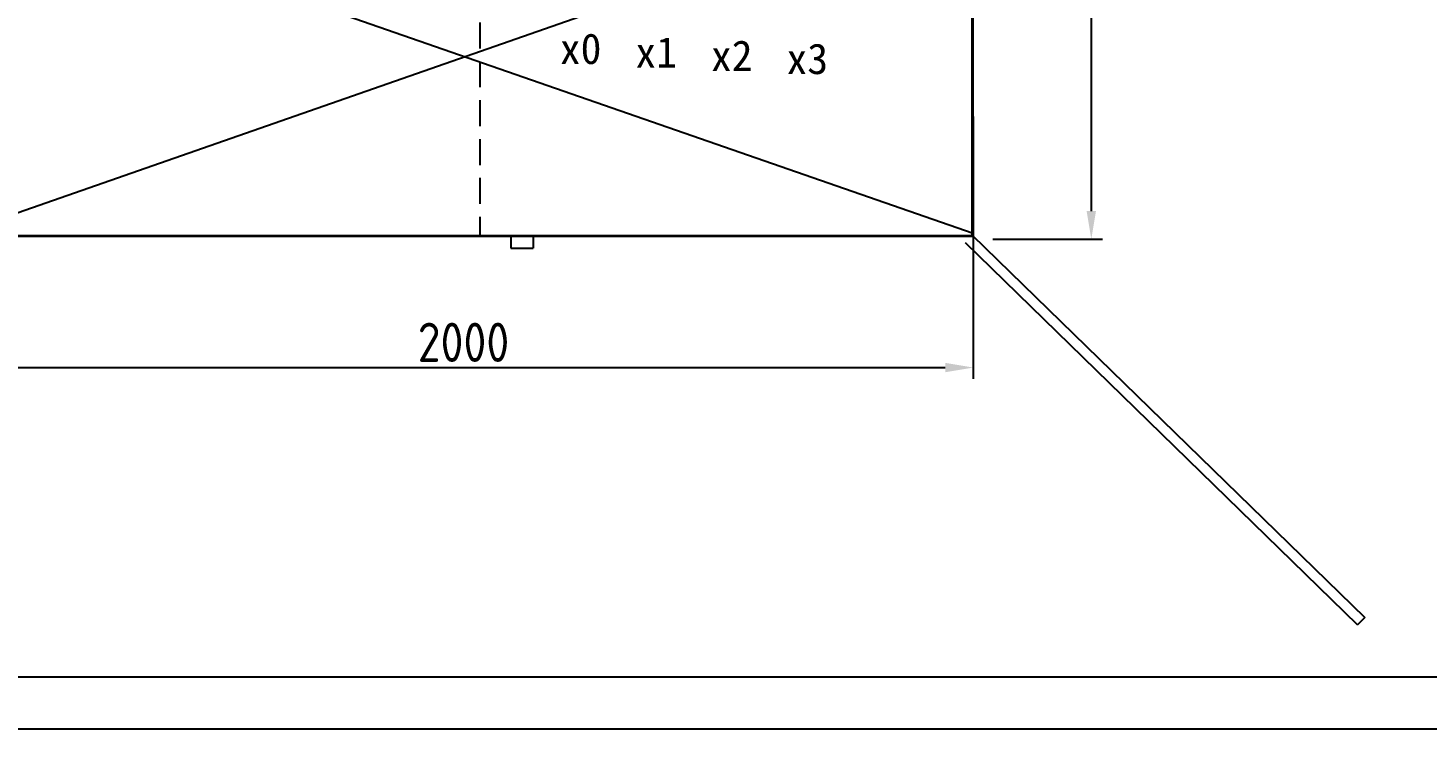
# Model space of a CAD drawing. Header units: millimetres. Extents: x -185079 to -2648, y 85916 to 249201.
# Drawn here: x -54465 to -51721, y 128655 to 130030 of the extents above; entities that cross this region are included whole.
import ezdxf
from ezdxf.enums import TextEntityAlignment as Align

# ---------------------------------------------------------------- set-up
doc = ezdxf.new("R2010")
doc.units = ezdxf.units.MM
doc.linetypes.add('HIDDEN', pattern=[9.524999999999999, 6.35, -3.175])
for name, color, linetype in [('1', 4, 'Continuous'), ('2', 3, 'Continuous'), ('3', 6, 'HIDDEN')]:
    doc.layers.add(name, color=color, linetype=linetype)
doc.layers.add('1轮廓实线层', color=7, linetype='Continuous', lineweight=0)
doc.layers.add('2细线层', color=4, linetype='Continuous', lineweight=35)
doc.styles.add('NAME_NO', font='')
doc.styles.get("Standard").update_dxf_attribs({"font": 'gbenor.shx', "bigfont": 'gbcbig.shx'})
doc.styles.get('NAME_NO').set_extended_font_data('FangSong_GB2312')

msp = doc.modelspace()

# ---------------------------------------------------------------- linework, layer by layer
at = {"layer": '1', "lineweight": -3, "ltscale": 3, "transparency": 33554687, "extrusion": (-0.004685415688226634, -0.01745240643729067, 0.9998367168639968)}
for p, q in [((-52612.75203632101, 129622.8478424549, 1714.298863078421), (-52612.80912171713, 130320.7415336741, 1726.48050901614)), ((-52610.75189471245, 129620.8481470646, 1714.273330907618), (-52610.80930724552, 130322.7412290644, 1726.524785704578)), ((-54614.72992005838, 129621.2050638593, 1704.888557510535), (-52610.75189471245, 129620.8481470646, 1714.273330907618)), ((-54612.73010558682, 129623.2047592496, 1704.932834198973), (-52612.75203632101, 129622.8478424549, 1714.298863078421))]:
    msp.add_line(p, q, dxfattribs=at)
at = {"layer": '1', "lineweight": -3, "ltscale": 3}
for p, q in [((-53518.15849315734, 129621.009759942, 1710.023880465693), (-53518.15658999122, 129597.742730064, 1709.617757407753)), ((-53474.03256651798, 129621.0019009315, 1710.230525357607), (-53474.03066399466, 129597.742730064, 1709.824539477699))]:
    msp.add_line(p, q, dxfattribs=at)
at = {"layer": '1', "lineweight": -3, "ltscale": 3, "extrusion": (-0.004685415688226634, -0.01745240643729067, 0.9998367168639968)}
msp.add_line((-53518.15658999119, 129597.742730064, 1709.617757407752), (-53474.03066399466, 129597.742730064, 1709.824539477699), dxfattribs=at)
at = {"layer": '1', "color": 3, "lineweight": -3, "ltscale": 2, "extrusion": (-0.004685415688226648, -0.01745240643729063, 0.9998367168639968), "elevation": 1.311263986281119e-08}
msp.add_lwpolyline([(-89340.74435583597, 116693.2017122206), (-79605.60479144276, 119307.2036772036), (-77739.80294518075, 112358.532017356), (-87474.94250957393, 109744.530052373)], close=True, dxfattribs=at)
at = {"layer": '1', "lineweight": -3, "ltscale": 2, "extrusion": (-0.004685415688226648, -0.01745240643729063, 0.9998367168639968), "elevation": 1.311264075806094e-08}
msp.add_lwpolyline([(-87231.2481748564, 109916.2399077064), (-77857.25883072625, 112433.2686984296), (-79666.37327405855, 119170.8235395233), (-89040.36261818874, 116653.7947488001), (-87231.2481748564, 109916.2399077064)], dxfattribs=at)
at = {"layer": '2', "transparency": 33554687, "extrusion": (-0.004685415688226633, -0.01745240643729067, 0.9998367168639968)}
for p, q in [((-52379.50938230558, 131699.2082246746, 2053.383617321379), (-52379.34344765706, 129670.585279003, 2017.974260887549)), ((-52572.44587896048, 129615.5936557695, 2016.109455075825), (-52357.33919108336, 129615.5936557695, 2017.117483919958))]:
    msp.add_line(p, q, dxfattribs=at)
at = {"layer": '2', "color": 2, "lineweight": -3, "ltscale": 20, "extrusion": (-0.004685415688226634, -0.01745240643729067, 0.9998367168639968)}
for p, q in [((-54614.78733259149, 130323.0981458593, 1717.1400123075), (-52610.97744984124, 129627.4579382496, 1335.613846042291)), ((-54612.73010558682, 129623.2047592496, 1704.932834198974), (-52610.80930724553, 130322.7412290645, 1726.524785704582))]:
    msp.add_line(p, q, dxfattribs=at)
at = {"layer": '2', "transparency": 33554687, "extrusion": (-0.004685415688226648, -0.01745240643729065, 0.9998367168639968)}
for p, q in [((-52610.9889858181, 129768.490251482, 1338.075547197051), (-52610.95408622726, 129341.8276380686, 1330.628205349923)), ((-54555.93452944973, 129363.824287362, 1321.897632376347), (-52665.95528158236, 129363.824287362, 1330.75441695829))]:
    msp.add_line(p, q, dxfattribs=at)
at = {"layer": '2', "transparency": 33554687, "extrusion": (-0.004685415688226633, -0.01745240643729067, 0.9998367168639968)}
msp.add_solid([(-84218.69858967786, 111670.4953094752), (-84200.99244333588, 111675.2496225514), (-84195.58257727808, 111619.7540269873)], dxfattribs=at)
at = {"layer": '2', "transparency": 33554687, "extrusion": (-0.004685415688226648, -0.01745240643729065, 0.9998367168639968)}
msp.add_solid([(-84404.73914886487, 111281.0770424606, -680.4110194296868), (-84409.49346194114, 111298.7831888026, -680.4110194296868), (-84353.99786637703, 111304.1930548604, -680.4110194296868)], dxfattribs=at)
at = {"layer": '2细线层', "lineweight": -3, "ltscale": 3, "extrusion": (-0.009372155909797343, -4.579669976578772e-16, 0.9999560803823349)}
for p, q in [((-52612.75206551555, 129623.2047592499, 1714.305093015874), (-51843.04523565622, 128873.6649644246, 1704.828668991384)), ((-52626.89288925537, 129609.0647775419, 1713.992009549444), (-51857.18605939612, 128859.5249827166, 1704.515585524955))]:
    msp.add_line(p, q, dxfattribs=at)
at = {"layer": '2细线层', "lineweight": -3, "ltscale": 3, "extrusion": (-0.004685415688226634, -0.01745240643729067, 0.9998367168639968)}
msp.add_line((-51843.04523565625, 128873.6649644246, 1704.82866899136), (-51857.18605939612, 128859.5249827166, 1704.515585524956), dxfattribs=at)
at = {"layer": '3', "ltscale": 8, "extrusion": (-0.004685415688226634, -0.01745240643729067, 0.9998367168639968)}
msp.add_line((-53578.80696172731, 130192.7610286942, 1719.719735872567), (-53578.84424064796, 129621.0205683252, 1709.739684740276), dxfattribs=at)

# ---------------------------------------------------------------- texts
at = {"layer": '1轮廓实线层', "extrusion": (-0.004685415688226634, -0.01745240643729067, 0.9998367168639968), "style": 'NAME_NO'}
for s, height, p in [('x0', 59.99999999999989, (-85259.83633854176, 111709.2535608315, -606.57438050206)), ('x1', 59.99999999999989, (-85114.96786847092, 111748.1524860009, -229.4505513233723)), ('x2', 59.99999999999987, (-84970.09939840007, 111787.0514111703, 147.6732778553162)), ('x3', 59.99999999999987, (-84825.23092832923, 111825.9503363398, 524.797107033995))]:
    msp.add_text(s, height=height, rotation=15.03008309191154, dxfattribs=at).set_placement(p, align=Align.MIDDLE)
at = {"layer": '2', "color": 3, "ltscale": 20, "transparency": 33554687, "extrusion": (-0.004685415688226648, -0.01745240643729065, 0.9998367168639968), "insert": (-53610.94895383569, 129413.3167482723, 1327.189909300437), "char_height": 77, "attachment_point": 5, "text_direction": (0.999989020035304, 2.4813484600372242e-14, 0.004686129408433765)}
msp.add_mtext('2000', dxfattribs=at)

doc.saveas('drawing.dxf')
